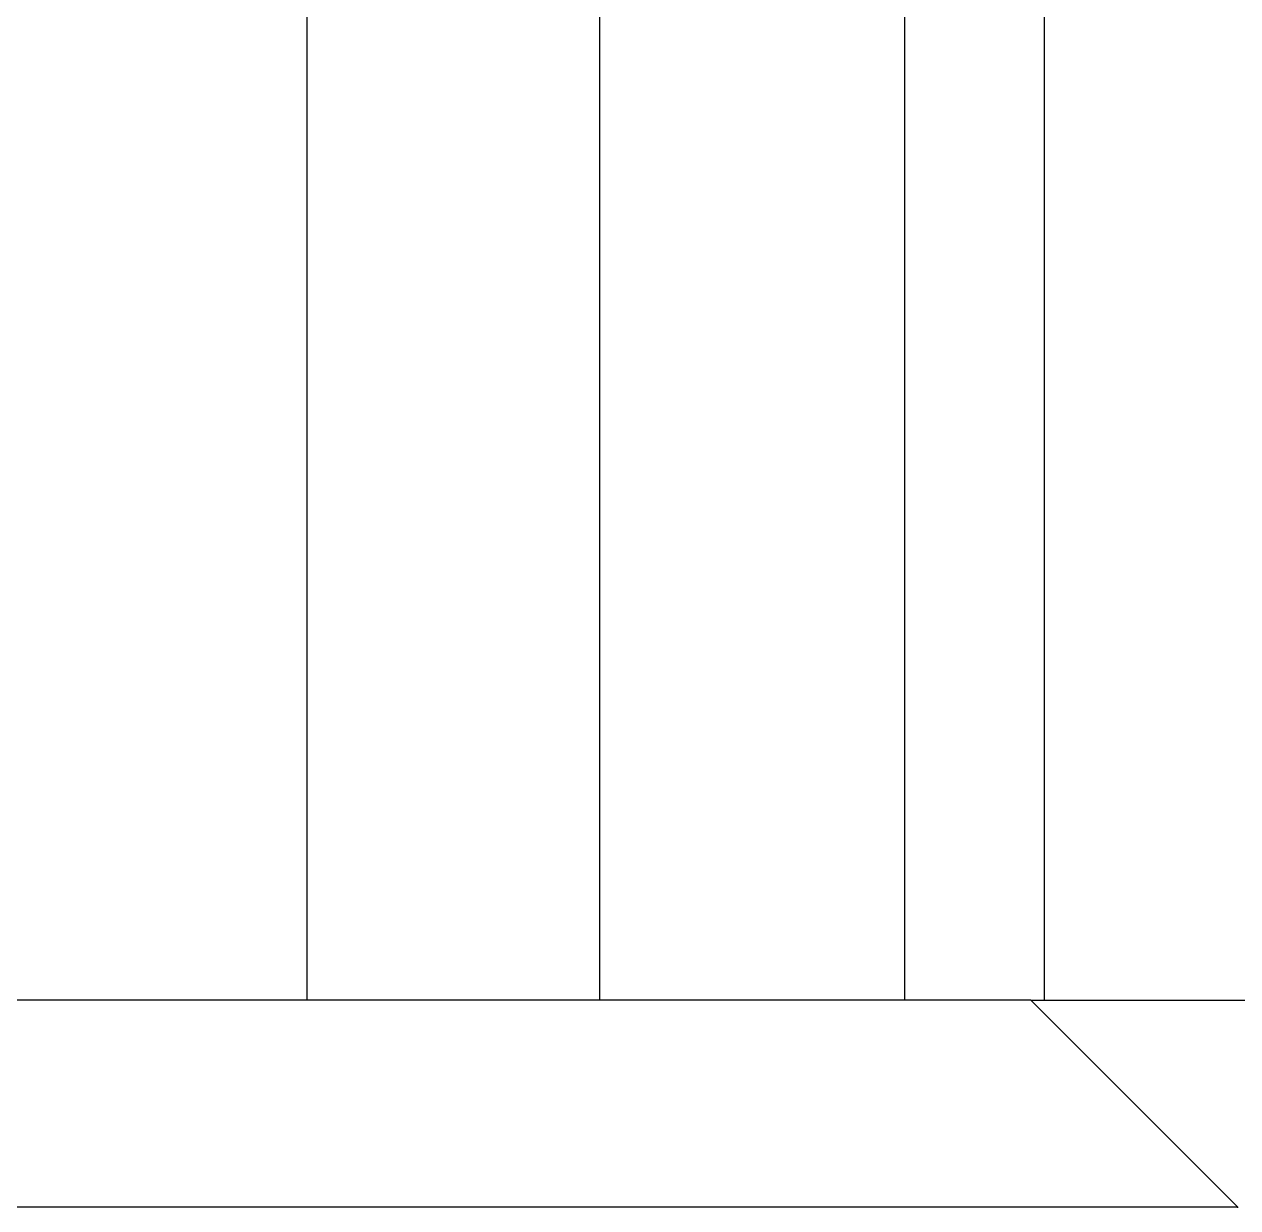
# Model space of a CAD drawing. Header units: millimetres. Extents: x 0 to 279, y 0 to 216.
# Drawn here: x 233.0823 to 233.5711, y 73.3788 to 73.8556 of the extents above; entities that cross this region are included whole.
import ezdxf

# ---------------------------------------------------------------- set-up
doc = ezdxf.new("R2010")
doc.units = ezdxf.units.MM
doc.layers.add('TITLE_BLOCK_TEXT', color=8, linetype='Continuous')

msp = doc.modelspace()

# ---------------------------------------------------------------- hatches: boundary and pattern name
at = {"layer": 'TITLE_BLOCK_TEXT', "linetype": 'Continuous', "lineweight": 18}
h = msp.add_hatch(dxfattribs=at)
h.set_pattern_fill('ANSI31', color=256, style=0)
edge = h.paths.add_edge_path(flags=0)
edge.add_line((233.57107, 73.37908), (233.48774, 73.46241))
edge.add_line((233.48774, 73.46241), (232.15441, 73.46241))
edge.add_arc((232.15441, 73.37908), 0.08333, 90, 180)
edge.add_line((232.07107, 73.37908), (233.57107, 73.37908))

# ---------------------------------------------------------------- linework, layer by layer
at = {"color": 8, "linetype": 'Continuous', "lineweight": 25}
for p, q in [((233.19608, 74.50408), (233.19608, 73.46241)), ((233.31393, 74.50408), (233.31393, 73.46241))]:
    msp.add_line(p, q, dxfattribs=at)
at = {"color": 7, "linetype": 'Continuous', "lineweight": 25}
for p, q in [((233.43681, 74.50408), (233.43681, 73.46241)), ((233.49316, 74.50408), (233.49316, 73.46241)), ((233.48774, 73.46241), (232.15441, 73.46241)), ((233.57107, 73.37908), (233.48774, 73.46241)), ((233.48774, 73.46241), (234.28531, 73.46241)), ((233.57107, 73.37908), (232.07107, 73.37908)), ((233.5711, 73.37884), (233.57107, 73.37908))]:
    msp.add_line(p, q, dxfattribs=at)

doc.saveas('drawing.dxf')
